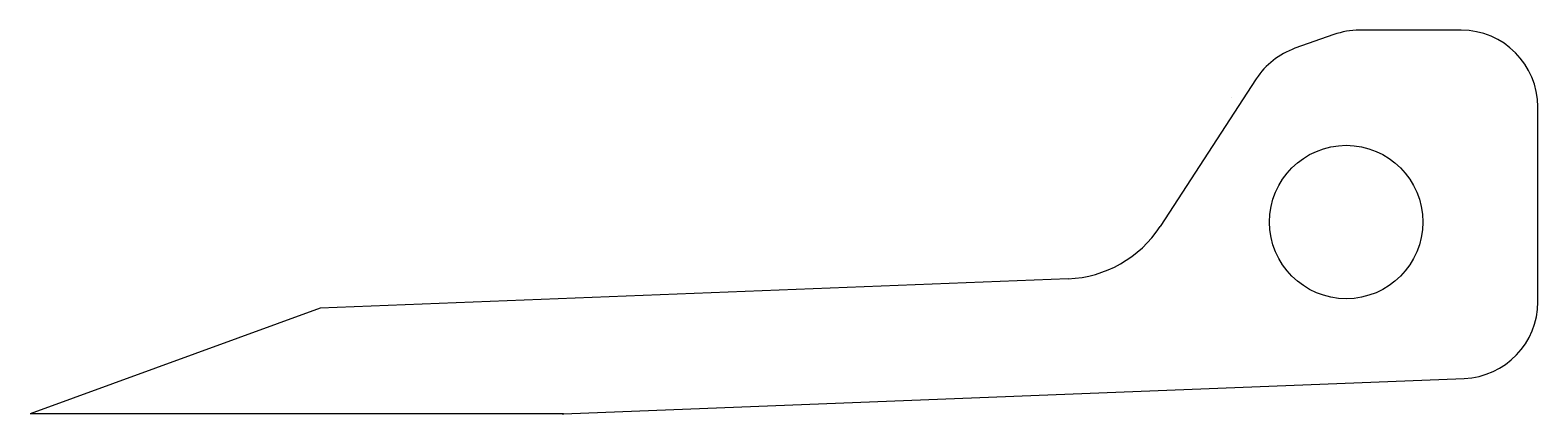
# Model space of a CAD drawing. Header units: inches. Extents: x -3.73 to -2.18, y -0.5 to -0.1.
import ezdxf

# ---------------------------------------------------------------- set-up
doc = ezdxf.new("R2010")
doc.units = ezdxf.units.IN
doc.header["$MEASUREMENT"] = 0
doc.linetypes.add('Continuous2', pattern=[0])
doc.layers.add('FORKS1', color=1, linetype='Continuous')

msp = doc.modelspace()

# ---------------------------------------------------------------- linework, layer by layer
at = {"layer": 'FORKS1', "color": 18, "linetype": 'Continuous2', "lineweight": -3, "true_color": 0x000000}
for p, q in [((-2.3891, -0.1064, 1.5604), (-2.429, -0.1204, 1.5604)), ((-2.2583, -0.1019, 1.5604), (-2.3629, -0.1019, 1.5604)), ((-2.4688, -0.1517, 1.5604), (-2.5675, -0.3033, 1.5604)), ((-2.4945, -0.1713, 1.5604), (-2.4945, -0.1714, 1.5604)), ((-2.1796, -0.3805, 1.5604), (-2.1796, -0.1806, 1.5604)), ((-2.6618, -0.3569, 1.5604), (-3.43, -0.387, 1.5604)), ((-3.43, -0.387, 1.5604), (-3.7279, -0.4954, 1.5604)), ((-3.18, -0.4954, 1.5604), (-2.2552, -0.4592, 1.5604)), ((-3.18, -0.4954, 1.5604), (-3.7279, -0.4954, 1.5604))]:
    msp.add_line(p, q, dxfattribs=at)
msp.add_circle((-2.3764, -0.2987, 1.5604), 0.0787, dxfattribs=at)
for centre, radius, start, end in [((-2.3629, -0.1806, 1.5604), 0.0787, 90, 109.4344), ((-2.2583, -0.1806, 1.5604), 0.0787, 0, 90), ((-2.4028, -0.1947, 1.5604), 0.0787, 109.4344, 146.9387), ((-2.6665, -0.2389, 1.5604), 0.1181, 272.245, 326.9387), ((-2.2583, -0.3805, 1.5604), 0.0787, 272.245, 0), ((-3.1807, -0.4757, 1.5604), 0.0197, 267.755, 272.245)]:
    msp.add_arc(centre, radius, start, end, dxfattribs=at)

doc.saveas('drawing.dxf')
